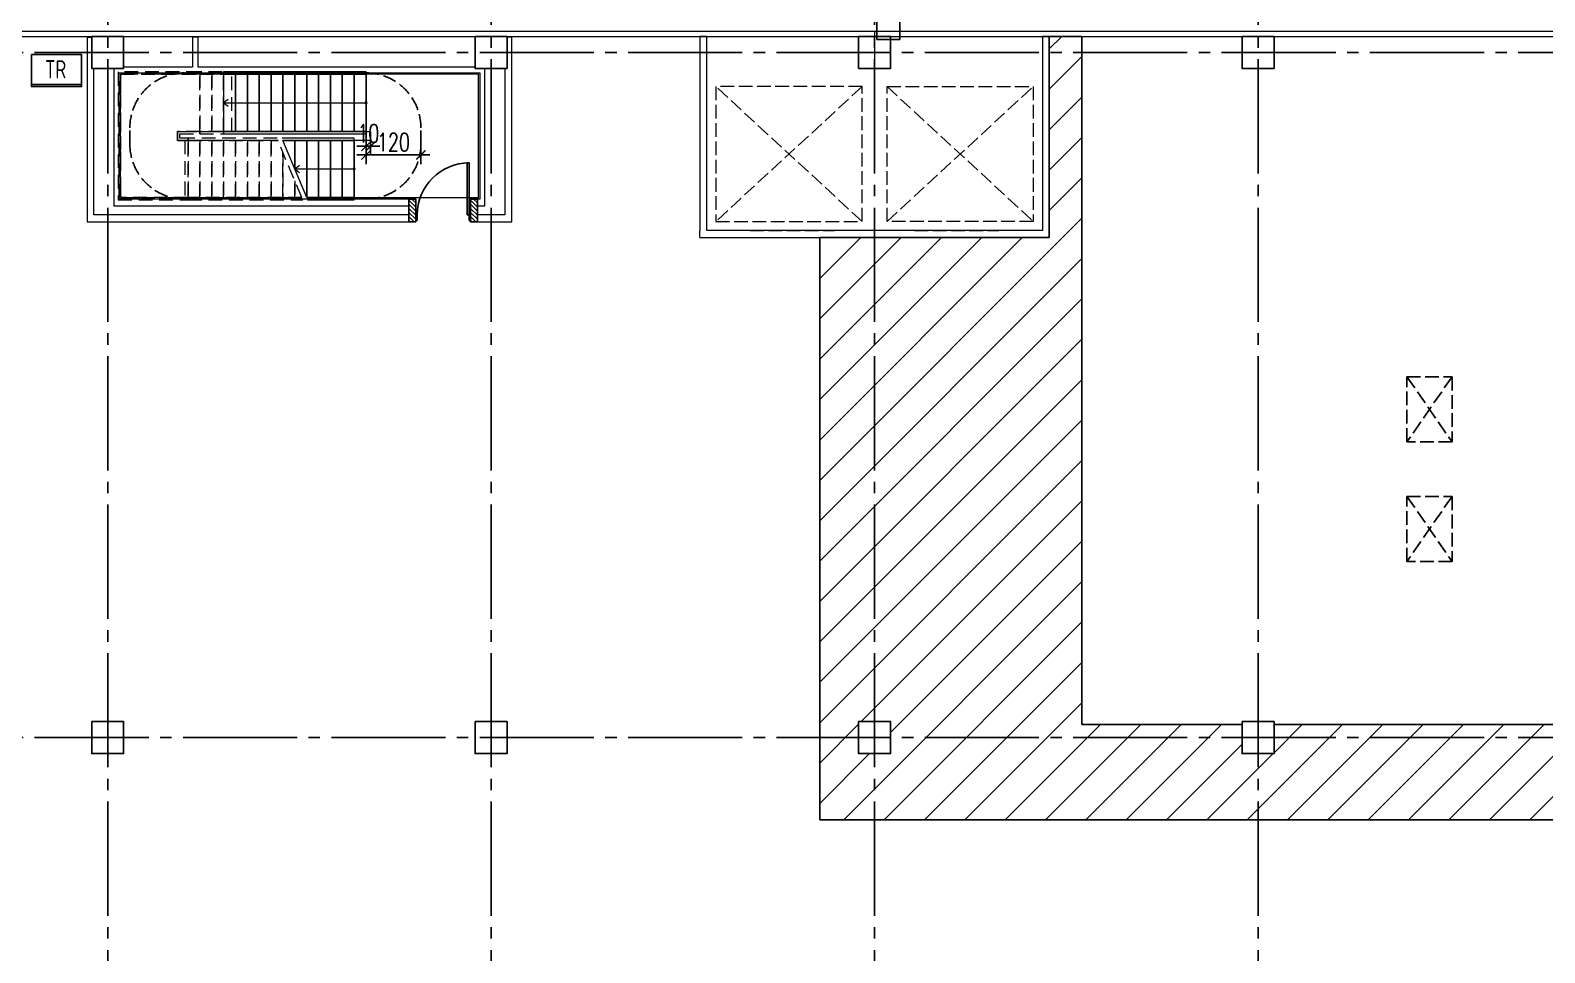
# Model space of a CAD drawing. Extents: x -18489 to 27370, y -8745 to 11880.
# Drawn here: x 17470 to 20788, y 7029 to 9048 of the extents above; entities that cross this region are included whole.
import ezdxf
from ezdxf.enums import TextEntityAlignment as Align

# ---------------------------------------------------------------- set-up
doc = ezdxf.new("R2010")
doc.units = 0
doc.header["$LTSCALE"] = 100
for name, pattern in [('X-S-FAB-L10$0$COL-CEN-LIN', [3.25, 2.5, -0.25, 0.25, -0.25]), ('X-S-FAB-L10$0$HIDDEN', [0.4, 0.3, -0.1]), ('X-S-FAB-L10$0$JJP_虛線(退縮線、投影線、地下室範圍、非屬本工程、圖面分區)', [0.45, 0.3, -0.15]), ('X-S-FAB-L10$0$TAI_虛線', [5.644, 2.822, -2.822]), ('X-S-FAB-L10$0$虛線', [0.846667, 0.423333, -0.423333])]:
    doc.linetypes.add(name, pattern=pattern)
for name, color, linetype in [('188K-SM-03-F10-ELEC-EQ-Y2257103$0$X-F-L30-E-PPB-EQ-200K$0$E-XTR-PNL', 150, 'Continuous'), ('X-S-FAB-L10$0$0-DIM-TXT', 8, 'Continuous'), ('X-S-FAB-L10$0$04', 8, 'Continuous'), ('X-S-FAB-L10$0$A-OBJE-2D', 8, 'X-S-FAB-L10$0$HIDDEN'), ('X-S-FAB-L10$0$A-STRS', 8, 'Continuous'), ('X-S-FAB-L10$0$A-WALL-EX', 8, 'Continuous'), ('X-S-FAB-L10$0$A-WALL-IN', 8, 'Continuous'), ('X-S-FAB-L10$0$ASP_5', 8, 'Continuous'), ('X-S-FAB-L10$0$BLOCK', 8, 'Continuous'), ('X-S-FAB-L10$0$CCL', 8, 'X-S-FAB-L10$0$COL-CEN-LIN'), ('X-S-FAB-L10$0$COL-S', 8, 'Continuous'), ('X-S-FAB-L10$0$DW_Frame', 8, 'Continuous'), ('X-S-FAB-L10$0$HATCH-L', 8, 'Continuous'), ('X-S-FAB-L10$0$HID', 8, 'X-S-FAB-L10$0$HIDDEN'), ('X-S-FAB-L10$0$OPEN-UP', 8, 'X-S-FAB-L10$0$HIDDEN'), ('X-S-FAB-L10$0$S-SLAB-SHOW', 8, 'Continuous'), ('X-S-FAB-L10$0$WALL_188K_IN', 8, 'Continuous')]:
    doc.layers.add(name, color=color, linetype=linetype)
doc.styles.add('188K-SM-03-F10-ELEC-EQ-Y2257103$0$X-F-L30-E-PPB-EQ-200K$0$aa-txt', font='isocp.shx', dxfattribs={"width": 0.8, "bigfont": 'china.shx'})
doc.styles.add('X-S-FAB-L10$0$CHINA', font='simplex.shx', dxfattribs={"width": 0.75, "bigfont": 'chineset.shx'})
doc.styles.add('X-S-FAB-L10$0$DimStyUse', font='romans.shx', dxfattribs={"width": 0.7})
doc.styles.add('X-S-FAB-L10$0$Standard', font='', dxfattribs={"width": 0.8})
doc.styles.add('X-S-FAB-L10$0$TG_NOTE_TEXT', font='simplex.shx', dxfattribs={"width": 0.75, "bigfont": 'chineset.shx'})
doc.styles.get('X-S-FAB-L10$0$Standard').set_extended_font_data('Microsoft JhengHei')
doc.dimstyles.new('X-S-FAB-L10$0$SLASHM', dxfattribs={"dimtxt": 40, "dimasz": 20, "dimexe": 20, "dimexo": 0, "dimgap": 8, "dimtad": 1, "dimdsep": 46, "dimtxsty": 'X-S-FAB-L10$0$DimStyUse', "dimblk": 'X-S-FAB-L10$0$_ArchTick', "dimcen": 10, "dimdle": 20, "dimclrt": 2, "dimazin": 0, "dimtfac": 1, "dimtix": 1, "dimtmove": 2, "dimatfit": 3, "dimfxl": 10, "dimtolj": 1, "dimarcsym": 0})

# ---------------------------------------------------------------- blocks, each defined once
blk = doc.blocks.new('X-S-FAB-L10$0$FAB2-L05')
at = {"layer": 'X-S-FAB-L10$0$CCL'}
for p, q in [((-8520, 11005), (-8520, 0)), ((-7680, 11005), (-7680, 0)), ((-6840, 11005), (-6840, 0)), ((-6000, 11005), (-6000, 0)), ((-26880, 9720), (1210, 9720)), ((-26880, 8220), (1210, 8220))]:
    blk.add_line(p, q, dxfattribs=at)
at = {"layer": 'X-S-FAB-L10$0$COL-S'}
for points in [[(-8555, 9755), (-8485, 9755), (-8485, 9685), (-8555, 9685)], [(-7715, 9755), (-7645, 9755), (-7645, 9685), (-7715, 9685)], [(-6875, 9755), (-6805, 9755), (-6805, 9685), (-6875, 9685)], [(-6035, 9755), (-5965, 9755), (-5965, 9685), (-6035, 9685)], [(-8555, 8255), (-8485, 8255), (-8485, 8185), (-8555, 8185)], [(-7715, 8255), (-7645, 8255), (-7645, 8185), (-7715, 8185)], [(-6875, 8255), (-6805, 8255), (-6805, 8185), (-6875, 8185)], [(-6035, 8255), (-5965, 8255), (-5965, 8185), (-6035, 8185)]]:
    blk.add_lwpolyline(points, close=True, dxfattribs=at)
blk = doc.blocks.new('X-S-FAB-L10$0$_ArchTick')
at = {"color": 0, "linetype": 'ByBlock', "const_width": 0.15}
blk.add_lwpolyline([(-0.5, -0.5), (0.5, 0.5)], dxfattribs=at)
blk = doc.blocks.new('*D233')
at = {"layer": 'DefPoints', "color": 0, "lineweight": -2, "transparency": 16777216}
for p, q in [((18206, 8818.2), (18206, 8755.4)), ((18326, 8817), (18326, 8755.4)), ((18186, 8775.4), (18346, 8775.4))]:
    blk.add_line(p, q, dxfattribs=at)
at = {"layer": 'DefPoints', "color": 0, "transparency": 16777216}
for p in [(18206, 8818.2), (18326, 8817), (18326, 8775.4)]:
    blk.add_point(p, dxfattribs=at)
at = {"layer": 'DefPoints', "color": 0, "lineweight": -2, "transparency": 16777216, "xscale": 20, "yscale": 20, "zscale": 20, "rotation": 180}
blk.add_blockref('X-S-FAB-L10$0$_ArchTick', (18206, 8775.4), dxfattribs=at)
at = {"layer": 'DefPoints', "color": 0, "lineweight": -2, "transparency": 16777216, "xscale": 20, "yscale": 20, "zscale": 20}
blk.add_blockref('X-S-FAB-L10$0$_ArchTick', (18326, 8775.4), dxfattribs=at)
at = {"layer": 'DefPoints', "color": 2, "transparency": 16777216, "insert": (18266, 8803.4), "char_height": 40, "attachment_point": 5, "style": 'X-S-FAB-L10$0$DimStyUse'}
blk.add_mtext('\\A1;120', dxfattribs=at)
blk = doc.blocks.new('*D234')
at = {"layer": 'DefPoints', "color": 0, "lineweight": -2, "transparency": 16777216}
for p, q in [((18206, 8824.5), (18206, 8774.373373)), ((18216, 8824.5), (18216, 8774.373373)), ((18206, 8794.373373), (18186, 8794.373373)), ((18206, 8794.373373), (18216, 8794.373373)), ((18216, 8794.373373), (18236, 8794.373373))]:
    blk.add_line(p, q, dxfattribs=at)
at = {"layer": 'DefPoints', "color": 0, "transparency": 16777216}
for p in [(18206, 8824.5), (18216, 8824.5), (18216, 8794.373373)]:
    blk.add_point(p, dxfattribs=at)
at = {"layer": 'DefPoints', "color": 0, "lineweight": -2, "transparency": 16777216, "xscale": 20, "yscale": 20, "zscale": 20}
blk.add_blockref('X-S-FAB-L10$0$_ArchTick', (18206, 8794.373373), dxfattribs=at)
at = {"layer": 'DefPoints', "color": 0, "lineweight": -2, "transparency": 16777216, "xscale": 20, "yscale": 20, "zscale": 20, "rotation": 180}
blk.add_blockref('X-S-FAB-L10$0$_ArchTick', (18216, 8794.373373), dxfattribs=at)
at = {"layer": 'DefPoints', "color": 2, "transparency": 16777216, "insert": (18211, 8822.373373), "char_height": 40, "attachment_point": 5, "style": 'X-S-FAB-L10$0$DimStyUse'}
blk.add_mtext('\\A1;10', dxfattribs=at)
blk = doc.blocks.new('188K-SM-03-F10-ELEC-EQ-Y2257103')
at = {"layer": '188K-SM-03-F10-ELEC-EQ-Y2257103$0$X-F-L30-E-PPB-EQ-200K$0$E-XTR-PNL'}
blk.add_line((17473, 8930, 0), (17583, 8930, 0), dxfattribs=at)
at = {"layer": '188K-SM-03-F10-ELEC-EQ-Y2257103$0$X-F-L30-E-PPB-EQ-200K$0$E-XTR-PNL', "elevation": 0}
blk.add_lwpolyline([(17473, 8995), (17583, 8995), (17583, 8925), (17473, 8925)], close=True, dxfattribs=at)
at = {"layer": '188K-SM-03-F10-ELEC-EQ-Y2257103$0$X-F-L30-E-PPB-EQ-200K$0$E-XTR-PNL', "style": '188K-SM-03-F10-ELEC-EQ-Y2257103$0$X-F-L30-E-PPB-EQ-200K$0$aa-txt', "width": 0.8}
blk.add_text('TR', height=40, dxfattribs=at).set_placement((17526, 8962.9, 0), align=Align.MIDDLE_CENTER)
blk = doc.blocks.new('X-S-FAB-L10')
at = {"layer": 'X-S-FAB-L10$0$WALL_188K_IN'}
h = blk.add_hatch(dxfattribs=at)
h.set_pattern_fill('LINE', color=256, scale=2, angle=135)
h.set_pattern_definition([(135, (18314.95, 8580.6165), (-4.49013, -4.49013), [])])
h.paths.add_polyline_path([(18314.95, 8629), (18314.95, 8679), (18299.95, 8679), (18299.95, 8629)])
h = blk.add_hatch(dxfattribs=at)
h.set_pattern_fill('LINE', color=256, scale=2, angle=135)
h.set_pattern_definition([(135, (18449.95, 8580.6165), (-4.49013, -4.49013), [])])
h.paths.add_polyline_path([(18449.95, 8629), (18449.95, 8679), (18434.95, 8679), (18434.95, 8629)])
for p, q in [((18314.95, 8629), (18314.95, 8644)), ((18434.95, 8629), (18434.95, 8644))]:
    blk.add_line(p, q)
blk.add_lwpolyline([(18431.95, 8644), (18431.95, 8758), (18427.575, 8758), (18427.575, 8644)], close=True)
blk.add_arc((18431.95, 8644), 114, 90, 180)
at = {"layer": 'X-S-FAB-L10$0$04'}
for p, q in [((19702.5, 8595), (19702.5, 9035)), ((19702.5, 9035), (19774, 9035)), ((19774, 9035), (19774, 7528.8)), ((19200, 8595), (19702.5, 8595)), ((19200, 7320), (19200, 8595)), ((19774, 7528.8), (20125, 7528.8)), ((20125, 7528.8), (20125, 7465)), ((20195, 7465), (20195, 7528.8)), ((20195, 7528.8), (20965, 7528.8)), ((20125, 7465), (20195, 7465)), ((21180, 7320), (19200, 7320))]:
    blk.add_line(p, q, dxfattribs=at)
at = {"layer": 'X-S-FAB-L10$0$A-OBJE-2D', "lineweight": 0}
for p, q in [((19292.5, 8630), (18972.5, 8925)), ((19292.5, 8925), (18972.5, 8630)), ((19292.5, 8925), (18972.5, 8925)), ((18972.5, 8925), (18972.5, 8630)), ((19292.5, 8630), (19292.5, 8925)), ((19347.5, 8630), (19667.5, 8925)), ((19347.5, 8925), (19667.5, 8630)), ((19347.5, 8630), (19347.5, 8925)), ((19347.5, 8925), (19667.5, 8925)), ((19667.5, 8925), (19667.5, 8630)), ((18972.5, 8630), (19292.5, 8630)), ((19667.5, 8630), (19347.5, 8630)), ((19047.5, 8610), (19232.5, 8610)), ((19407.5, 8610), (19592.5, 8610))]:
    blk.add_line(p, q, dxfattribs=at)
at = {"layer": 'X-S-FAB-L10$0$A-STRS', "linetype": 'X-S-FAB-L10$0$JJP_虛線(退縮線、投影線、地下室範圍、非屬本工程、圖面分區)', "lineweight": 0}
for p, q in [((17842, 8957), (17663, 8957)), ((17663, 8957), (17663, 8677)), ((17668, 8682), (17668, 8952)), ((17668, 8952), (17842, 8952)), ((17842, 8952), (17668, 8952)), ((17668, 8952), (17668, 8682)), ((17842, 8952), (17842, 8957)), ((18206, 8957), (17842, 8957)), ((17842, 8957), (17842, 8952)), ((17842, 8952), (18206, 8952)), ((17842, 8952), (17842, 8827)), ((17842, 8952), (17842, 8827)), ((17842, 8952), (17842, 8827)), ((17842, 8827), (17842, 8952)), ((17868, 8952), (17842, 8952)), ((17842, 8952), (17842, 8827)), ((17868, 8952), (17868, 8827)), ((17868, 8827), (17868, 8952)), ((17868, 8952), (17868, 8827)), ((17894, 8952), (17868, 8952)), ((17894, 8952), (17894, 8827)), ((17894, 8827), (17894, 8952)), ((17894, 8952), (17894, 8827)), ((17920, 8952), (17894, 8952)), ((17912.046, 8827), (17912.046, 8952)), ((17920, 8952), (17920, 8827)), ((17920, 8827), (17920, 8952)), ((17920, 8952), (17920, 8827)), ((17946, 8952), (17920, 8952)), ((17946, 8952), (17946, 8827)), ((17946, 8827), (17946, 8952)), ((17946, 8952), (17946, 8827)), ((17972, 8952), (17946, 8952)), ((17972, 8952), (17972, 8827)), ((17972, 8827), (17972, 8952)), ((17972, 8952), (17972, 8827)), ((17998, 8952), (17972, 8952)), ((17998, 8952), (17998, 8827)), ((17998, 8827), (17998, 8952)), ((17998, 8952), (17998, 8827)), ((18024, 8952), (17998, 8952)), ((18024, 8952), (18024, 8827)), ((18024, 8827), (18024, 8952)), ((18024, 8952), (18024, 8827)), ((18050, 8952), (18024, 8952)), ((18050, 8952), (18050, 8827)), ((18050, 8827), (18050, 8952)), ((18050, 8952), (18050, 8827)), ((18076, 8952), (18050, 8952)), ((18076, 8952), (18076, 8827)), ((18076, 8827), (18076, 8952)), ((18076, 8952), (18076, 8827)), ((18102, 8952), (18076, 8952)), ((18102, 8952), (18102, 8827)), ((18102, 8827), (18102, 8952)), ((18102, 8952), (18102, 8827)), ((18128, 8952), (18102, 8952)), ((18128, 8952), (18128, 8827)), ((18128, 8827), (18128, 8952)), ((18128, 8952), (18128, 8827)), ((18154, 8952), (18128, 8952)), ((18154, 8952), (18154, 8827)), ((18154, 8827), (18154, 8952)), ((18154, 8952), (18154, 8827)), ((18180, 8952), (18154, 8952)), ((18180, 8952), (18180, 8827)), ((18180, 8827), (18180, 8952)), ((18180, 8952), (18180, 8827)), ((18206, 8952), (18180, 8952)), ((18206, 8952), (18206, 8957)), ((18206, 8827), (18206, 8952)), ((17842, 8827), (17793, 8827)), ((17793, 8827), (17793, 8807)), ((17793, 8807), (17793, 8827)), ((17793, 8827), (17842, 8827)), ((17842, 8822), (17842, 8827)), ((18206, 8827), (17842, 8827)), ((17842, 8827), (17842, 8822)), ((17842, 8827), (17868, 8827)), ((17868, 8827), (17894, 8827)), ((17894, 8827), (17920, 8827)), ((17920, 8827), (17946, 8827)), ((17946, 8827), (17972, 8827)), ((17972, 8827), (17998, 8827)), ((17998, 8827), (18024, 8827)), ((18024, 8827), (18050, 8827)), ((18050, 8827), (18076, 8827)), ((18076, 8827), (18102, 8827)), ((18102, 8827), (18128, 8827)), ((18128, 8827), (18154, 8827)), ((18154, 8827), (18180, 8827)), ((18180, 8827), (18206, 8827)), ((18206, 8822), (18206, 8827)), ((17793, 8807), (17816, 8807)), ((17816, 8807), (17793, 8807)), ((17798, 8812), (17798, 8822)), ((17798, 8822), (17842, 8822)), ((17816, 8812), (17798, 8812)), ((17808.656, 8807), (17808.656, 8682)), ((18011.089, 8812), (17816, 8812)), ((17816, 8812), (17816, 8807)), ((17816, 8807), (17816, 8812)), ((17816, 8807), (18013.169, 8807)), ((17816, 8682), (17816, 8807)), ((17816, 8682), (17816, 8807)), ((17816, 8682), (17816, 8807)), ((17842, 8807), (17816, 8807)), ((17816, 8807), (17816, 8682)), ((17816, 8682), (17816, 8807)), ((17842, 8822), (18206, 8822)), ((17842, 8682), (17842, 8807)), ((17868, 8807), (17842, 8807)), ((17842, 8807), (17842, 8682)), ((17842, 8682), (17842, 8807)), ((17868, 8682), (17868, 8807)), ((17894, 8807), (17868, 8807)), ((17868, 8807), (17868, 8682)), ((17868, 8682), (17868, 8807)), ((17894, 8682), (17894, 8807)), ((17920, 8807), (17894, 8807)), ((17894, 8807), (17894, 8682)), ((17894, 8682), (17894, 8807)), ((17920, 8682), (17920, 8807)), ((17946, 8807), (17920, 8807)), ((17920, 8807), (17920, 8682)), ((17920, 8682), (17920, 8807)), ((17946, 8682), (17946, 8807)), ((17972, 8807), (17946, 8807)), ((17946, 8807), (17946, 8682)), ((17946, 8682), (17946, 8807)), ((17972, 8682), (17972, 8807)), ((17998, 8807), (17972, 8807)), ((17972, 8807), (17972, 8682)), ((17972, 8682), (17972, 8807)), ((17998, 8682), (17998, 8807)), ((18013.169, 8807), (17998, 8807)), ((17998, 8807), (17998, 8682)), ((17998, 8682), (17998, 8807)), ((18065.169, 8682), (18013.169, 8807)), ((18024, 8682), (18024, 8780.965)), ((18024, 8780.965), (18024, 8682)), ((18024, 8682), (18024, 8780.965)), ((18050, 8682), (18050, 8718.464)), ((18050, 8718.464), (18050, 8682)), ((18050, 8682), (18050, 8718.464)), ((17663, 8677), (17816, 8677)), ((17816, 8682), (17668, 8682)), ((17668, 8682), (17816, 8682)), ((18065.169, 8682), (17816, 8682)), ((17816, 8682), (17816, 8677)), ((17816, 8677), (17816, 8682)), ((17816, 8682), (17842, 8682)), ((17816, 8677), (18067.249, 8677)), ((17842, 8682), (17868, 8682)), ((17868, 8682), (17894, 8682)), ((17894, 8682), (17920, 8682)), ((17920, 8682), (17946, 8682)), ((17946, 8682), (17972, 8682)), ((17972, 8682), (17998, 8682)), ((17998, 8682), (18024, 8682)), ((18024, 8682), (18050, 8682)), ((18050, 8682), (18065.169, 8682))]:
    blk.add_line(p, q, dxfattribs=at)
at = {"layer": 'X-S-FAB-L10$0$A-STRS', "linetype": 'X-S-FAB-L10$0$虛線', "lineweight": 0}
for p, q in [((17842, 8952), (17668, 8952)), ((17668, 8952), (17668, 8682)), ((18206, 8952), (17842, 8952)), ((18206, 8827), (18206, 8952)), ((17793, 8807), (17793, 8827)), ((17793, 8827), (17842, 8827)), ((17842, 8827), (18206, 8827)), ((17808.656, 8807), (17793, 8807)), ((17816, 8807), (17808.656, 8807)), ((18013.169, 8807), (17816, 8807)), ((17668, 8682), (17808.656, 8682)), ((17808.656, 8682), (17816, 8682)), ((17816, 8682), (18065.169, 8682))]:
    blk.add_line(p, q, dxfattribs=at)
at = {"layer": 'X-S-FAB-L10$0$A-STRS', "lineweight": 0}
for p, q in [((18206, 8957), (17894, 8957)), ((17894, 8957), (17894, 8952)), ((17894, 8952), (18206, 8952)), ((18206, 8952), (17894, 8952)), ((17894, 8952), (17894, 8827)), ((17894, 8952), (17894, 8827)), ((17920, 8952), (17894, 8952)), ((17920, 8952), (17920, 8827)), ((17920, 8827), (17920, 8952)), ((17920, 8952), (17920, 8827)), ((17946, 8952), (17920, 8952)), ((17946, 8952), (17946, 8827)), ((17946, 8827), (17946, 8952)), ((17946, 8952), (17946, 8827)), ((17972, 8952), (17946, 8952)), ((17972, 8952), (17972, 8827)), ((17972, 8827), (17972, 8952)), ((17972, 8952), (17972, 8827)), ((17998, 8952), (17972, 8952)), ((17998, 8952), (17998, 8827)), ((17998, 8827), (17998, 8952)), ((17998, 8952), (17998, 8827)), ((18024, 8952), (17998, 8952)), ((18024, 8952), (18024, 8827)), ((18024, 8827), (18024, 8952)), ((18024, 8952), (18024, 8827)), ((18050, 8952), (18024, 8952)), ((18050, 8952), (18050, 8827)), ((18050, 8827), (18050, 8952)), ((18050, 8952), (18050, 8827)), ((18076, 8952), (18050, 8952)), ((18076, 8952), (18076, 8827)), ((18076, 8827), (18076, 8952)), ((18076, 8952), (18076, 8827)), ((18102, 8952), (18076, 8952)), ((18102, 8952), (18102, 8827)), ((18102, 8827), (18102, 8952)), ((18102, 8952), (18102, 8827)), ((18128, 8952), (18102, 8952)), ((18128, 8952), (18128, 8827)), ((18128, 8827), (18128, 8952)), ((18128, 8952), (18128, 8827)), ((18154, 8952), (18128, 8952)), ((18154, 8952), (18154, 8827)), ((18154, 8827), (18154, 8952)), ((18154, 8952), (18154, 8827)), ((18180, 8952), (18154, 8952)), ((18180, 8952), (18180, 8827)), ((18180, 8827), (18180, 8952)), ((18180, 8952), (18180, 8827)), ((18206, 8952), (18180, 8952)), ((18206, 8952), (18206, 8957)), ((18206, 8827), (18206, 8952)), ((18206, 8827), (18206, 8952)), ((17904, 8897), (17894, 8889.5)), ((17894, 8889.5), (17920, 8889.5)), ((17894, 8889.5), (17904, 8882)), ((17920, 8889.5), (18180, 8889.5)), ((18180, 8889.5), (18206, 8889.5)), ((18206, 8827), (17894, 8827)), ((17894, 8827), (17894, 8822)), ((17894, 8827), (18206, 8827)), ((17894, 8827), (17920, 8827)), ((17920, 8827), (17946, 8827)), ((17946, 8827), (17972, 8827)), ((17972, 8827), (17998, 8827)), ((17998, 8827), (18024, 8827)), ((18024, 8827), (18050, 8827)), ((18050, 8827), (18076, 8827)), ((18076, 8827), (18102, 8827)), ((18102, 8827), (18128, 8827)), ((18128, 8827), (18154, 8827)), ((18154, 8827), (18180, 8827)), ((18180, 8827), (18206, 8827)), ((18206, 8822), (18206, 8827)), ((17894, 8822), (18206, 8822)), ((18180, 8812), (18021.92, 8812)), ((18024, 8807), (18180, 8807)), ((18180, 8807), (18024, 8807)), ((18050, 8807), (18024, 8807)), ((18076, 8682), (18024, 8807)), ((18050, 8744.5), (18050, 8807)), ((18076, 8807), (18050, 8807)), ((18050, 8807), (18050, 8744.5)), ((18050, 8744.5), (18050, 8807)), ((18076, 8682), (18076, 8807)), ((18102, 8807), (18076, 8807)), ((18076, 8807), (18076, 8682)), ((18076, 8682), (18076, 8807)), ((18102, 8682), (18102, 8807)), ((18128, 8807), (18102, 8807)), ((18102, 8807), (18102, 8682)), ((18102, 8682), (18102, 8807)), ((18128, 8682), (18128, 8807)), ((18154, 8807), (18128, 8807)), ((18128, 8807), (18128, 8682)), ((18128, 8682), (18128, 8807)), ((18154, 8682), (18154, 8807)), ((18180, 8807), (18154, 8807)), ((18154, 8807), (18154, 8682)), ((18154, 8682), (18154, 8807)), ((18180, 8807), (18180, 8812)), ((18180, 8682), (18180, 8807)), ((18180, 8682), (18180, 8807)), ((18060, 8752), (18050, 8744.5)), ((18154, 8744.5), (18050, 8744.5)), ((18050, 8744.5), (18060, 8737)), ((18180, 8744.5), (18154, 8744.5)), ((18180, 8682), (18076, 8682)), ((18076, 8682), (18180, 8682)), ((18076, 8682), (18102, 8682)), ((18078.08, 8677), (18180, 8677)), ((18102, 8682), (18128, 8682)), ((18128, 8682), (18154, 8682)), ((18154, 8682), (18180, 8682)), ((18180, 8677), (18180, 8682))]:
    blk.add_line(p, q, dxfattribs=at)
at = {"layer": 'X-S-FAB-L10$0$A-STRS', "lineweight": 0, "flags": 128}
for points in [[(18206, 8892, 1), (18206, 8887, 1)], [(18180, 8747, 1), (18180, 8742, 1)]]:
    blk.add_lwpolyline(points, format="xyb", close=True, dxfattribs=at)
at = {"layer": 'X-S-FAB-L10$0$A-WALL-EX', "lineweight": 0}
blk.add_line((15170, 9046.5), (24360, 9046.5), dxfattribs=at)
at = {"layer": 'X-S-FAB-L10$0$A-WALL-EX', "lineweight": 0, "flags": 128}
blk.add_lwpolyline([(15155, 9035), (24363.5, 9035)], dxfattribs=at)
at = {"layer": 'X-S-FAB-L10$0$A-WALL-IN', "lineweight": 0}
for p, q in [((18952.5, 9035), (18937.5, 9035)), ((18937.5, 9035), (18937.5, 8610)), ((18952.5, 8610), (18952.5, 9035)), ((19702.5, 9035), (19687.5, 9035)), ((19687.5, 9035), (19687.5, 8610)), ((19702.5, 8610), (19702.5, 9035)), ((17653.75, 8965), (17653.75, 8664)), ((17653.75, 8965), (17653.75, 8955)), ((17825.5, 8967.5), (17675, 8967.5)), ((18445, 8967.5), (17838, 8967.5)), ((18466.25, 8664), (18466.25, 8965)), ((17665.05, 8679), (17665.05, 8955)), ((17665.05, 8955), (18454.95, 8955)), ((18454.95, 8955), (18454.95, 8679)), ((17653.75, 8664), (18299.95, 8664)), ((18299.95, 8679), (17665.05, 8679)), ((18454.95, 8679), (18449.95, 8679)), ((18449.95, 8664), (18466.25, 8664)), ((18299.95, 8644), (17610, 8644)), ((17610, 8629), (18299.95, 8629)), ((18510, 8644), (18449.95, 8644)), ((18449.95, 8629), (18525, 8629)), ((18525, 8629), (18525, 8644)), ((18937.5, 8595), (18937.5, 8610)), ((18937.5, 8595), (19702.5, 8595)), ((19687.5, 8610), (18952.5, 8610)), ((19702.5, 8595), (19702.5, 8610))]:
    blk.add_line(p, q, dxfattribs=at)
at = {"layer": 'X-S-FAB-L10$0$A-WALL-IN', "lineweight": 0, "flags": 128}
for points in [[(17595, 9033), (17595, 8629)], [(17595, 9033), (17605, 9033)], [(17838, 9033), (17825.5, 9033)], [(17825.5, 9033), (17825.5, 8967.5)], [(17838, 8967.5), (17838, 9033)], [(18525, 9033), (18515, 9033)], [(18525, 8644), (18525, 9033)], [(17610, 8644), (17610, 8965)], [(18510, 8965), (18510, 8644)], [(17825.5, 8955), (17838, 8955)], [(17595, 8629), (17610, 8629)]]:
    blk.add_lwpolyline(points, dxfattribs=at)
at = {"layer": 'X-S-FAB-L10$0$ASP_5'}
for p, q in [((19375, 9950), (19375, 9028)), ((19325, 9028), (19325, 9900)), ((19375, 9028), (19325, 9028))]:
    blk.add_line(p, q, dxfattribs=at)
at = {"layer": 'X-S-FAB-L10$0$COL-S'}
for p, q in [((17605, 9035), (17675, 9035)), ((17605, 8965), (17605, 9035)), ((17675, 9035), (17675, 8965)), ((18445, 9035), (18515, 9035)), ((18445, 8965), (18445, 9035)), ((18515, 9035), (18515, 8965)), ((19285, 9035), (19355, 9035)), ((19285, 8965), (19285, 9035)), ((19355, 9035), (19355, 8965)), ((20125, 9035), (20195, 9035)), ((20125, 8965), (20125, 9035)), ((20195, 9035), (20195, 8965)), ((17675, 8965), (17605, 8965)), ((18515, 8965), (18445, 8965)), ((19355, 8965), (19285, 8965)), ((20195, 8965), (20125, 8965)), ((17605, 7535), (17675, 7535)), ((17605, 7465), (17605, 7535)), ((17675, 7535), (17675, 7465)), ((18445, 7535), (18515, 7535)), ((18445, 7465), (18445, 7535)), ((18515, 7535), (18515, 7465)), ((19285, 7535), (19355, 7535)), ((19285, 7465), (19285, 7535)), ((19355, 7535), (19355, 7465)), ((20125, 7535), (20195, 7535)), ((20125, 7465), (20125, 7535)), ((20195, 7535), (20195, 7465)), ((17675, 7465), (17605, 7465)), ((18515, 7465), (18445, 7465)), ((19355, 7465), (19285, 7465)), ((20195, 7465), (20125, 7465))]:
    blk.add_line(p, q, dxfattribs=at)
at = {"layer": 'X-S-FAB-L10$0$DW_Frame'}
for points in [[(18314.95, 8644), (18317.95, 8644), (18317.95, 8632), (18314.95, 8632)], [(18434.95, 8632), (18431.95, 8632), (18431.95, 8644), (18434.95, 8644)]]:
    blk.add_lwpolyline(points, dxfattribs=at)
at = {"layer": 'X-S-FAB-L10$0$HATCH-L', "linetype": 'Continuous'}
for p, q in [((19702.5, 9007.51), (19729.99, 9035)), ((19702.5, 8919.122), (19774, 8990.622)), ((19702.5, 8830.733), (19774, 8902.233)), ((19702.5, 8742.345), (19774, 8813.845)), ((19702.5, 8653.957), (19774, 8725.457)), ((19200, 8063.068), (19774, 8637.068)), ((19200, 8593.398), (19201.602, 8595)), ((19200, 8505.01), (19289.99, 8595)), ((19200, 8416.622), (19378.378, 8595)), ((19200, 8328.233), (19466.767, 8595)), ((19200, 8239.845), (19555.155, 8595)), ((19200, 8151.457), (19643.543, 8595)), ((19200, 7974.68), (19774, 8548.68)), ((19200, 7886.292), (19774, 8460.292)), ((19200, 7797.903), (19774, 8371.903)), ((19200, 7709.515), (19774, 8283.515)), ((19200, 7621.126), (19774, 8195.126)), ((19200, 7532.738), (19774, 8106.738)), ((19290.65, 7535), (19774, 8018.35)), ((19355, 7510.961), (19774, 7929.961)), ((19252.427, 7320), (19774, 7841.573)), ((19340.815, 7320), (19774, 7753.185)), ((19429.204, 7320), (19774, 7664.796)), ((19517.592, 7320), (19774, 7576.408)), ((19200, 7444.35), (19285, 7529.35)), ((19605.98, 7320), (19814.78, 7528.8)), ((19694.369, 7320), (19903.169, 7528.8)), ((19782.757, 7320), (19991.557, 7528.8)), ((19871.145, 7320), (20079.945, 7528.8)), ((20136.31, 7320), (20345.11, 7528.8)), ((20195, 7467.078), (20256.722, 7528.8)), ((20224.699, 7320), (20433.499, 7528.8)), ((20313.087, 7320), (20521.887, 7528.8)), ((20401.475, 7320), (20610.275, 7528.8)), ((20489.864, 7320), (20698.664, 7528.8)), ((20578.252, 7320), (20787.052, 7528.8)), ((20666.64, 7320), (20875.44, 7528.8)), ((20755.029, 7320), (20963.829, 7528.8)), ((19200, 7355.961), (19309.039, 7465)), ((19959.534, 7320), (20125, 7485.466)), ((20047.922, 7320), (20192.922, 7465))]:
    blk.add_line(p, q, dxfattribs=at)
at = {"layer": 'X-S-FAB-L10$0$HID'}
for p, q in [((17688.656, 8799), (17688.656, 8835)), ((18326, 8799), (18326, 8835))]:
    blk.add_line(p, q, dxfattribs=at)
for centre, start, end in [((17808.656, 8835), 90, 180), ((18206, 8835), 0, 90), ((17808.656, 8799), 180, 270), ((18206, 8799), 270, 0)]:
    blk.add_arc(centre, 120, start, end, dxfattribs=at)
at = {"layer": 'X-S-FAB-L10$0$OPEN-UP'}
for p, q in [((20486.078, 8289.964), (20585.079, 8289.964)), ((20486.078, 8147.464), (20486.078, 8289.964)), ((20486.078, 8289.964), (20585.079, 8147.464)), ((20585.079, 8289.964), (20486.078, 8147.464)), ((20585.079, 8289.964), (20585.079, 8147.464)), ((20585.079, 8147.464), (20486.078, 8147.464)), ((20486.079, 8028.063), (20585.079, 8028.063)), ((20486.079, 7885.563), (20486.079, 8028.063)), ((20486.079, 8028.063), (20585.079, 7885.563)), ((20585.079, 8028.063), (20486.079, 7885.563)), ((20585.079, 8028.063), (20585.079, 7885.563)), ((20585.079, 7885.563), (20486.079, 7885.563))]:
    blk.add_line(p, q, dxfattribs=at)
at = {"layer": 'X-S-FAB-L10$0$S-SLAB-SHOW', "linetype": 'X-S-FAB-L10$0$TAI_虛線', "lineweight": 0}
blk.add_line((19320, 9046.5), (19320, 8610), dxfattribs=at)
at = {"layer": 'X-S-FAB-L10$0$S-SLAB-SHOW', "lineweight": 0, "flags": 128}
blk.add_lwpolyline([(18180, 8682), (18452, 8682), (18452, 8952), (18206, 8952), (18206, 8827), (18216, 8827), (18216, 8807), (18180, 8807)], close=True, dxfattribs=at)
blk.add_lwpolyline([(18180, 8682), (18452, 8682), (18452, 8952), (18206, 8952), (18206, 8827), (18216, 8827), (18216, 8807), (18180, 8807)], close=True, dxfattribs=at)
at = {"layer": 'X-S-FAB-L10$0$WALL_188K_IN'}
for points in [[(18314.95, 8629), (18314.95, 8679), (18299.95, 8679), (18299.95, 8629)], [(18449.95, 8629), (18449.95, 8679), (18434.95, 8679), (18434.95, 8629)]]:
    blk.add_lwpolyline(points, close=True, dxfattribs=at)
at = {"layer": 'X-S-FAB-L10$0$BLOCK'}
blk.add_blockref('X-S-FAB-L10$0$FAB2-L05', (26160, -720), dxfattribs=at)
at = {"style": 'X-S-FAB-L10$0$TG_NOTE_TEXT', "width": 0.5, "flags": 1}
for p in [(7463.301, 9020), (18268.251, 8649), (11197.77, 4800.167), (16485.801, 4800.167), (25420.27, 2635), (13360, 320.001, 0), (7463.301, -33.333)]:
    blk.add_attdef('WH', text='', height=20, dxfattribs=at).set_placement(p, align=Align.BOTTOM_LEFT)
at = {"width": 0.5}
for style, p in [('X-S-FAB-L10$0$TG_NOTE_TEXT', (7585, 9020)), ('X-S-FAB-L10$0$TG_NOTE_TEXT', (18389.95, 8649)), ('X-S-FAB-L10$0$TG_NOTE_TEXT', (11117.5, 4813.5)), ('X-S-FAB-L10$0$TG_NOTE_TEXT', (16607.5, 4813.5)), ('X-S-FAB-L10$0$TG_NOTE_TEXT', (25350, 2635)), ('X-S-FAB-L10$0$Standard', (13129.375, 325.001, 0)), ('X-S-FAB-L10$0$TG_NOTE_TEXT', (7585, -20))]:
    blk.add_attdef('DESC', text='', height=10, dxfattribs=dict(at, style=style)).set_placement(p, align=Align.BOTTOM_LEFT)
for tag, style, p in [('TYPE', 'X-S-FAB-L10$0$TG_NOTE_TEXT', (7619.286, 9020)), ('NO', 'X-S-FAB-L10$0$TG_NOTE_TEXT', (7650.095, 9020)), ('TYPE', 'X-S-FAB-L10$0$TG_NOTE_TEXT', (18424.236, 8649)), ('NO', 'X-S-FAB-L10$0$TG_NOTE_TEXT', (18455.045, 8649)), ('NO', 'X-S-FAB-L10$0$TG_NOTE_TEXT', (11088.595, 4813.5)), ('TYPE', 'X-S-FAB-L10$0$TG_NOTE_TEXT', (11151.786, 4813.5)), ('TYPE', 'X-S-FAB-L10$0$TG_NOTE_TEXT', (16641.786, 4813.5)), ('NO', 'X-S-FAB-L10$0$TG_NOTE_TEXT', (16672.595, 4813.5)), ('NO', 'X-S-FAB-L10$0$TG_NOTE_TEXT', (25313, 2635)), ('TYPE', 'X-S-FAB-L10$0$TG_NOTE_TEXT', (25350, 2635)), ('NO', 'X-S-FAB-L10$0$Standard', (13100, 320.001, 0)), ('TYPE', 'X-S-FAB-L10$0$Standard', (13129.375, 320.001, 0)), ('TYPE', 'X-S-FAB-L10$0$TG_NOTE_TEXT', (7619.286, -20)), ('NO', 'X-S-FAB-L10$0$TG_NOTE_TEXT', (7650.095, -20))]:
    blk.add_attdef(tag, text='', height=10, dxfattribs=dict(at, style=style)).set_placement(p, align=Align.BOTTOM_RIGHT)
at = {"style": 'X-S-FAB-L10$0$TG_NOTE_TEXT', "width": 0.5, "flags": 1}
for rotation, p in [(180, (43, 7480)), (180, (943, 7480)), (90, (24310, 3717.77)), (270, (17080, 1711.699))]:
    blk.add_attdef('WH', text='', height=20, rotation=rotation, dxfattribs=at).set_placement(p, align=Align.BOTTOM_LEFT)
at = {"width": 0.5}
for rotation, style, p in [(180, 'X-S-FAB-L10$0$Standard', (317.625, 7480)), (180, 'X-S-FAB-L10$0$Standard', (1217.625, 7480)), (90, 'X-S-FAB-L10$0$TG_NOTE_TEXT', (24310, 3647.5)), (270, 'X-S-FAB-L10$0$TG_NOTE_TEXT', (17080, 1605))]:
    blk.add_attdef('DESC', text='', height=10, rotation=rotation, dxfattribs=dict(at, style=style)).set_placement(p, align=Align.BOTTOM_LEFT)
for tag, rotation, style, p in [('TYPE', 180, 'X-S-FAB-L10$0$Standard', (317.625, 7480)), ('NO', 180, 'X-S-FAB-L10$0$Standard', (347, 7480)), ('TYPE', 180, 'X-S-FAB-L10$0$Standard', (1217.625, 7480)), ('NO', 180, 'X-S-FAB-L10$0$Standard', (1247, 7480)), ('TYPE', 90, 'X-S-FAB-L10$0$TG_NOTE_TEXT', (24310, 3647.5)), ('NO', 90, 'X-S-FAB-L10$0$TG_NOTE_TEXT', (24310, 3610.5)), ('TYPE', 270, 'X-S-FAB-L10$0$TG_NOTE_TEXT', (17080, 1605)), ('NO', 270, 'X-S-FAB-L10$0$TG_NOTE_TEXT', (17080, 1573))]:
    blk.add_attdef(tag, text='', height=10, rotation=rotation, dxfattribs=dict(at, style=style)).set_placement(p, align=Align.BOTTOM_RIGHT)
at = {"layer": 'X-S-FAB-L10$0$0-DIM-TXT', "style": 'X-S-FAB-L10$0$CHINA', "width": 0.75}
for p in [(667.414, 7855.1, -2689.4), (22627.353, 6728.814), (25644.722, 6728.814), (24778.787, 5569.051), (1118.252, 4980), (417.801, 4594.623), (23874.84, 4355), (22927.43, 4330.122), (23749.869, 3901.367), (417.801, 3765.236), (1118.252, 3730), (417.801, 3115.79), (536.882, 2227.832), (16908.994, 1782.652), (888.445, 880.466), (16977.43, 750), (18878.841, 750), (21364.03, 526.894), (25641.221, 553.233)]:
    blk.add_attdef('HIG', text='', height=80, dxfattribs=at).set_placement(p, align=Align.MIDDLE_LEFT)
at = {"layer": 'DefPoints'}
for base, p1, p2, picture, middle in [((18216, 8794.373), (18206, 8824.5), (18216, 8824.5), '*D234', (18211, 8822.373)), ((18326, 8775.443), (18206, 8818.226), (18326, 8817), '*D233', (18266, 8803.443))]:
    dim = blk.add_linear_dim(base=base, p1=p1, p2=p2, dimstyle='X-S-FAB-L10$0$SLASHM', dxfattribs=at)
    dim.commit()
    dim.dimension.update_dxf_attribs({"geometry": picture, "text_midpoint": middle})

msp = doc.modelspace()

# ---------------------------------------------------------------- block references
for name in ['X-S-FAB-L10', '188K-SM-03-F10-ELEC-EQ-Y2257103']:
    msp.add_blockref(name, (0, 0))

doc.saveas('drawing.dxf')
